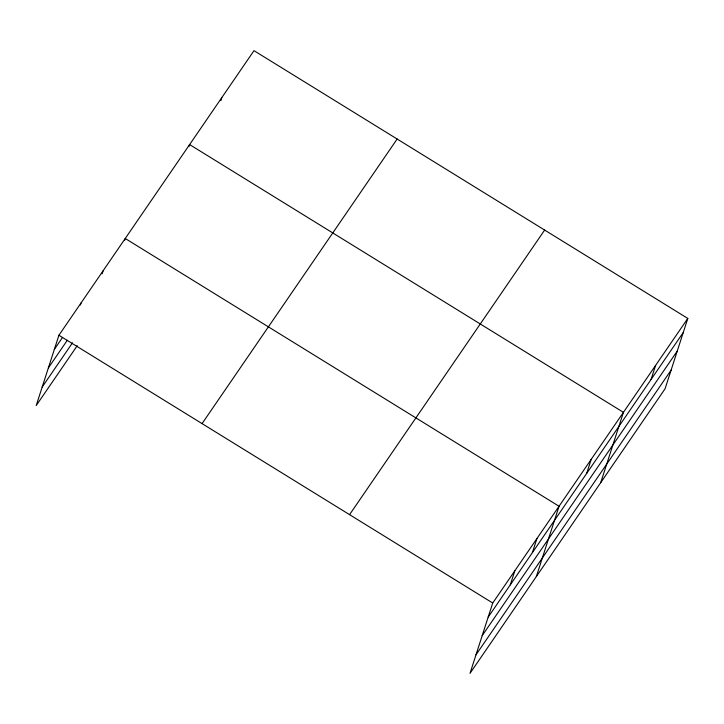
<?xml version="1.0" encoding="UTF-8"?>
<svg xmlns="http://www.w3.org/2000/svg" width="724" height="724" viewBox="0 0 724 724"><rect width="100%" height="100%" fill="white"/><g stroke="black" fill="none" stroke-linecap="round" stroke-linejoin="round"><path stroke-width="1.09" d="M687.8 318.424L492.727 603.02L470.012 673.338L665.085 388.743L687.8 318.424L253.988 50.662L58.915 335.257L36.2 405.576L77.26 345.683M80.373 305.021L81.025 303.003M102.156 273.772L103.134 270.749M124.591 240.513L125.243 238.495L559.046 506.257L536.339 576.576M188.964 146.592L189.616 144.574L623.427 412.336L600.712 482.664M220.829 100.645L221.806 97.622M510.275 584.874L514.827 570.765M532.384 552.62L536.937 538.511M586.675 473.415L591.236 459.297M651.057 379.494L655.609 365.376M54.354 349.375L62.563 337.393M48.363 367.919L67.314 340.271M42.191 387.032L72.509 342.796M202.068 423.621L397.15 139.017M349.565 514.655L544.647 230.06M488.166 617.138L683.239 332.533M482.175 635.681L677.248 351.086M476.003 654.795L671.076 370.19M58.915 335.257L492.727 603.02"/></g></svg>
